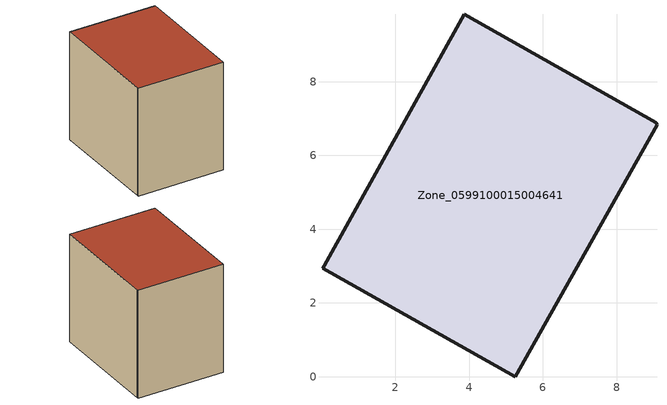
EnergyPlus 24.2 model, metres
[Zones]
Zone_0599100015004641
 floor ground (C_G): 0.07,3.01 3.87,9.82 9.07,6.89 9.1,6.83 5.24,0 0.02,2.95 z0.9
 wall outside (C_F): 0.02,2.95 5.24,0 9.1,6.83 9.07,6.89 3.87,9.82 0.07,3.01 0.02,2.95 z0.9:8.36
 roof outside (C_R): 3.87,9.82 0.07,3.01 0.02,2.95 5.24,0 9.1,6.83 9.07,6.89 z8.36
[BUILDING]
Pand.0599100015004641: North Axis=0; Terrain=City; Loads Convergence Tolerance Value=0.04; Temperature Convergence Tolerance Value=0.4; Solar Distribution=FullExterior; Maximum Number of Warmup Days=25; Minimum Number of Warmup Days=1
[Site:Location]
Rotterdam.The.Hague.AP_ZH_NLD Design_Conditions: Latitude=51.96; Longitude=4.45; Time Zone=1; Elevation=-4.5
[SITE:GROUNDTEMPERATURE:BUILDINGSURFACE]
18, 18, 18, 18, 18, 18, 18, 18, 18, 18, 18, 18
[MATERIAL] Thermal Absorptance=0.9; Solar Absorptance=0.7; Visible Absorptance=0.7
Name | Roughness | Thickness | Conductivity | Density | Specific Heat
G.TI.1946-1964 | MediumSmooth | 0.15 | 1 | 540 | 1210
F.TI.1946-1964 | Rough | 0.3 | 0.857143 | 1920 | 840
R.TI.1946-1964 | MediumRough | 0.2 | 0.277778 | 1500 | 1000
[CONSTRUCTION]
C_G: G.TI.1946-1964
C_F: F.TI.1946-1964
C_R: R.TI.1946-1964
[ZONE]
Zone_0599100015004641: Type=1; Multiplier=1; Ceiling Height=Autocalculate; Volume=Autocalculate; Floor Area=autocalculate; Part of Total Floor Area=Yes
[ZONEINFILTRATION:DESIGNFLOWRATE]
Infil_Zone_0599100015004641: Zone or ZoneList or Space or SpaceList=Zone_0599100015004641; Schedule=AlwaysOn; Design Flow Rate Calculation Method=Flow/Area; Flow Rate per Floor Area=0.003; Constant Term Coefficient=1; Temperature Term Coefficient=0; Velocity Term Coefficient=0; Velocity Squared Term Coefficient=0
[HVACTEMPLATE:ZONE:IDEALLOADSAIRSYSTEM]
Zone_0599100015004641: Maximum Heating Supply Air Temperature=50; Minimum Cooling Supply Air Temperature=13; Maximum Heating Supply Air Humidity Ratio=0.0156; Minimum Cooling Supply Air Humidity Ratio=0.0077; Heating Limit=NoLimit; Cooling Limit=NoLimit; Dehumidification Control Type=ConstantSensibleHeatRatio; Cooling Sensible Heat Ratio=0.7; Dehumidification Setpoint=60; Humidification Control Type=None; Humidification Setpoint=30; Outdoor Air Method=None; Outdoor Air Flow Rate per Person=0.00944; Outdoor Air Flow Rate per Zone Floor Area=0; Outdoor Air Flow Rate per Zone=0; Demand Controlled Ventilation Type=None; Outdoor Air Economizer Type=NoEconomizer; Heat Recovery Type=None; Sensible Heat Recovery Effectiveness=0.7; Latent Heat Recovery Effectiveness=0.65
[ZONECONTROL:THERMOSTAT]
ThermostatControl_Zone_0599100015004641: Zone or ZoneList=Zone_0599100015004641; Control Type Schedule=DualSetpointControlType; Control 1=Thermostat_Zone_0599100015004641; Temperature Difference Between Cutout And Setpoint=0
[THERMOSTATSETPOINT:DUALSETPOINT]
Thermostat_Zone_0599100015004641: Heating Setpoint Temperature Schedule=HeatingSetpoint_Zone_0599100015004641; Cooling Setpoint Temperature Schedule=CoolingSetpoint_Zone_0599100015004641
[SCHEDULE:COMPACT]
HeatingSetpoint_Zone_0599100015004641: Through: 12/31, For: AllDays, Until: 24:00, 21
CoolingSetpoint_Zone_0599100015004641: Through: 12/31, For: AllDays, Until: 24:00, 24
DualSetpointControlType: Through: 12/31, For: AllDays, Until: 24:00, 4
AlwaysOn: Through: 12/31, For: AllDays, Until: 24:00, 1
